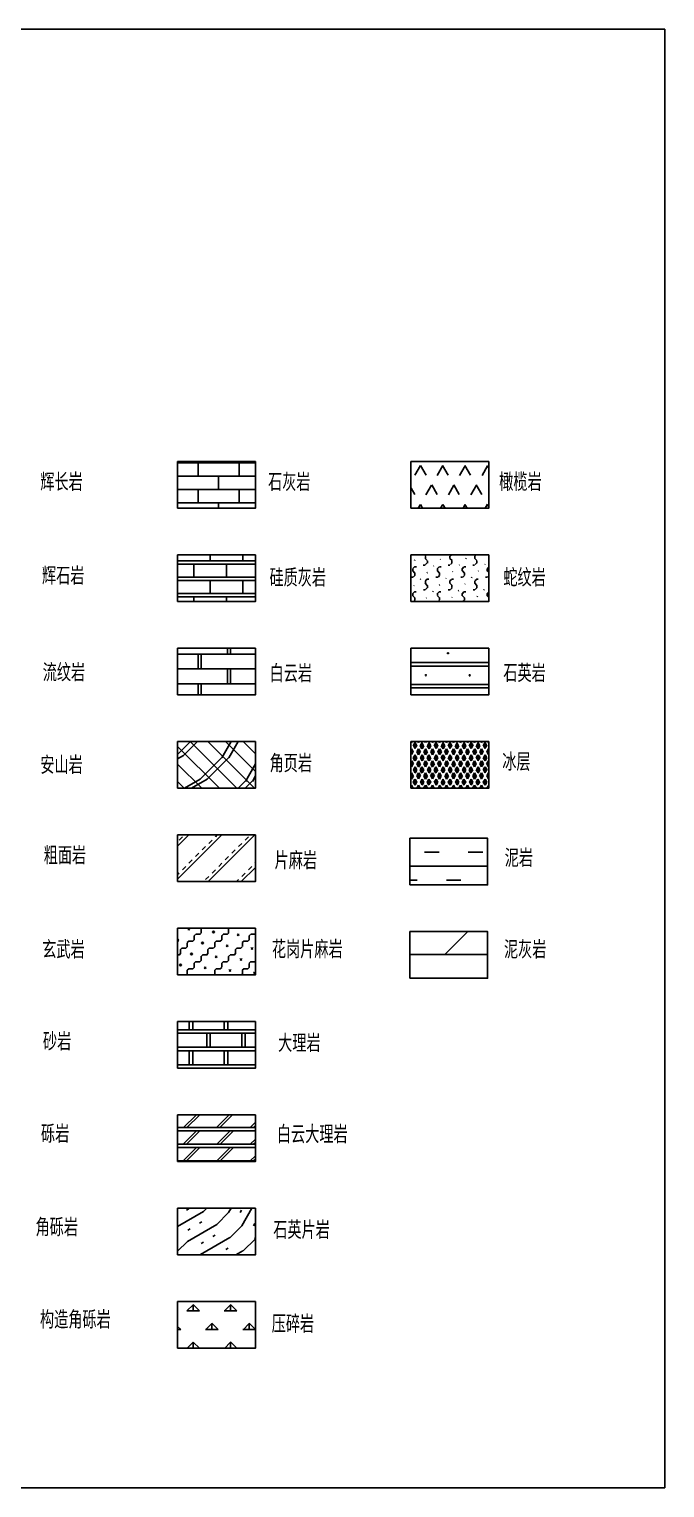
# Model space of a CAD drawing. Extents: x 0 to 0.401, y 0 to 0.375.
# Drawn here: x 0.2373 to 0.4007, y 0 to 0.375 of the extents above; entities that cross this region are included whole.
import ezdxf

# ---------------------------------------------------------------- set-up
doc = ezdxf.new("R2010")
doc.units = 0
doc.header["$MEASUREMENT"] = 0
doc.layers.get('0').update_dxf_attribs({"linetype": 'CONTINUOUS'})
doc.styles.add('LZ_FONTS_FS', font='hxm.ttf', dxfattribs={"width": 0.7})

msp = doc.modelspace()

# ---------------------------------------------------------------- hatches: boundary and pattern name
h = msp.add_hatch()
h.set_pattern_fill('GLSHY', color=256, scale=0.0005, style=0, pattern_type=2)
h.set_pattern_definition([(0, (-0.144551, 0.035875), (0, 0.00345), []), (90, (-0.144551, 0.035875), (-0.00525, 0.00345), [0.00345, -0.00345])])
h.paths.add_polyline_path([(0.29545, 0.26388), (0.27545, 0.26388), (0.27545, 0.25188), (0.29545, 0.25188)])
h = msp.add_hatch()
h.set_pattern_fill('GLGLY', color=256, scale=0.0005, style=0, pattern_type=2)
h.set_pattern_definition([(60, (-0.144551, 0.035875), (-0.00288, 0.004988306), [0.00288, -0.00288]), (120, (-0.141671, 0.035875), (-0.00576, -9e-11), [0.00288, -0.00288])])
h.paths.add_polyline_path([(0.35545, 0.26388), (0.33545, 0.26388), (0.33545, 0.25188), (0.35545, 0.25188)])
h = msp.add_hatch()
h.set_pattern_fill('GLGZHY', color=256, scale=0.0005, style=0, pattern_type=2)
h.set_pattern_definition([(0, (-0.144551, 0.035875), (0, 0.0042), []), (0, (-0.144551, 0.036715), (0, 0.0042), []), (90, (-0.144551, 0.036715), (-0.0042, 0.0042), [0.00336, -0.00504])])
h.paths.add_polyline_path([(0.29545, 0.23988), (0.27545, 0.23988), (0.27545, 0.22788), (0.29545, 0.22788)])
h = msp.add_hatch()
h.set_pattern_fill('GLSWY', color=256, scale=0.0005, style=0, pattern_type=2)
h.set_pattern_definition([(45, (-0.144551, 0.035875), (-0.00318198, 0.00318198), [0.0006, -0.0039]), (0, (-0.144127, 0.0362994), (0.00318198, 0.00318198), [0.00045, -0.00591396]), (270, (-0.1445512, 0.035875), (0.00318198, -0.00318198), [0.0006, -0.00576396]), (315, (-0.144551, 0.035275), (0.00318198, 0.00318198), [0.00075, -0.00375]), (270, (-0.1440208, 0.0347448), (0.00318198, -0.00318198), [0.0006, -0.00576396]), (225, (-0.144021, 0.034145), (0.00318198, -0.00318198), [0.0006, -0.0039]), (180, (-0.1445512, 0.0336145), (-0.00318198, -0.00318198), [0.00045, -0.00591396]), (45, (-0.139869, 0.035875), (-0.00318198, 0.00318198), [0.00015, -0.00225])])
h.paths.add_polyline_path([(0.35545, 0.23988), (0.33545, 0.23988), (0.33545, 0.22788), (0.35545, 0.22788)])
h = msp.add_hatch()
h.set_pattern_fill('GLBYY', color=256, scale=0.0005, style=0, pattern_type=2)
h.set_pattern_definition([(0, (-0.144551, 0.035875), (0, 0.003796875), []), (90, (-0.144551, 0.035875), (-0.00759375, 0.00379687), [0.00379687, -0.00379687]), (90, (-0.143792, 0.035875), (-0.00759375, 0.00379687), [0.00379687, -0.00379687])])
h.paths.add_polyline_path([(0.29545, 0.21588), (0.27545, 0.21588), (0.27545, 0.20388), (0.29545, 0.20388)])
h = msp.add_hatch()
h.set_pattern_fill('GLSYY', color=256, scale=0.0005, style=0, pattern_type=2)
h.set_pattern_definition([(0, (-0.144551, 0.060325), (0, 0.005625), []), (90, (-0.144551, 0.062575), (-0.005625, 0.005625), [0.000225, -0.011025]), (0, (-0.144551, 0.0628), (0.005625, 0.005625), [0.000225, -0.011025]), (90, (-0.144326, 0.062575), (-0.005625, 0.005625), [0.000225, -0.011025]), (0, (-0.144551, 0.062575), (0.005625, 0.005625), [0.000225, -0.011025]), (0, (-0.144551, 0.059425), (0, 0.005625), [])])
h.paths.add_polyline_path([(0.35545, 0.21588), (0.33545, 0.21588), (0.33545, 0.20388), (0.35545, 0.20388)])
h = msp.add_hatch()
h.set_pattern_fill('GLJYY', color=256, scale=0.0005, style=0, pattern_type=2)
h.set_pattern_definition([(59.995, (-0.144551, 0.035875), (-0.006075, 0.006075), [0.0156283, -0.3164223]), (45, (-0.136736, 0.049409), (-0.006075, 0.006075), [0.00781414, -0.0380064]), (45, (-0.117677, 0.06275), (-0.006075, 0.006075), [0.00781414, -0.0380064]), (30.005, (-0.1312104, 0.054934), (-0.006075, 0.006075), [0.0156283, -0.3164223]), (59.995, (-0.112151, 0.068275), (-0.006075, 0.006075), [0.0156283, -0.3164223]), (59.995, (-0.079751, 0.100675), (-0.006075, 0.006075), [0.0156283, -0.3164223]), (59.995, (-0.047351, 0.133075), (-0.006075, 0.006075), [0.0156283, -0.3164223]), (59.995, (-0.014951, 0.165475), (-0.006075, 0.006075), [0.0156283, -0.3164223]), (59.995, (0.017449, 0.197875), (-0.006075, 0.006075), [0.0156283, -0.3164223]), (59.995, (0.049849, 0.230275), (-0.006075, 0.006075), [0.0156283, -0.3164223]), (30.005, (-0.0988104, 0.087334), (-0.006075, 0.006075), [0.0156283, -0.3164223]), (30.005, (-0.0664104, 0.119734), (-0.006075, 0.006075), [0.0156283, -0.3164223]), (30.005, (-0.0340104, 0.152134), (-0.006075, 0.006075), [0.0156283, -0.3164223]), (30.005, (-0.0016104, 0.184534), (-0.006075, 0.006075), [0.0156283, -0.3164223]), (30.005, (0.0307896, 0.216934), (-0.006075, 0.006075), [0.0156283, -0.3164223]), (30.005, (0.0631896, 0.249334), (-0.006075, 0.006075), [0.0156283, -0.3164223]), (30.005, (0.0649896, 0.249334), (-0.006075, 0.006075), [0.0156283, -0.3164223]), (45, (-0.134936, 0.049409), (-0.006075, 0.006075), [0.00781414, -0.0380064]), (45, (-0.115877, 0.06275), (-0.006075, 0.006075), [0.00781414, -0.0380064]), (30.005, (-0.1294104, 0.054934), (-0.006075, 0.006075), [0.0156283, -0.3164223]), (59.995, (-0.110351, 0.068275), (-0.006075, 0.006075), [0.0156283, -0.3164223]), (59.995, (-0.077951, 0.100675), (-0.006075, 0.006075), [0.0156283, -0.3164223]), (59.995, (-0.045551, 0.133075), (-0.006075, 0.006075), [0.0156283, -0.3164223]), (59.995, (-0.013151, 0.165475), (-0.006075, 0.006075), [0.0156283, -0.3164223]), (59.995, (0.019249, 0.197875), (-0.006075, 0.006075), [0.0156283, -0.3164223]), (59.995, (0.051649, 0.230275), (-0.006075, 0.006075), [0.0156283, -0.3164223]), (30.005, (-0.0970104, 0.087334), (-0.006075, 0.006075), [0.0156283, -0.3164223]), (30.005, (-0.0646104, 0.119734), (-0.006075, 0.006075), [0.0156283, -0.3164223]), (30.005, (-0.0322104, 0.152134), (-0.006075, 0.006075), [0.0156283, -0.3164223]), (30.005, (0.0001896, 0.184534), (-0.006075, 0.006075), [0.0156283, -0.3164223]), (30.005, (0.0325896, 0.216934), (-0.006075, 0.006075), [0.0156283, -0.3164223]), (59.995, (-0.142751, 0.035875), (-0.006075, 0.006075), [0.0156283, -0.3164223]), (135, (-0.1445512, 0.035875), (-0.002262742, -0.002262742), [])])
h.paths.add_polyline_path([(0.29545, 0.19188), (0.27545, 0.19188), (0.27545, 0.17988), (0.29545, 0.17988)])
h = msp.add_hatch()
h.set_pattern_fill('GLBC', color=256, scale=0.0005, style=0, pattern_type=2)
h.set_pattern_definition([(0, (-0.1445512, 0.0598752), (0.0009, 0.0015588455), [0.0009, -0.0009]), (60, (-0.1445512, 0.0598752), (-0.0018, -1e-10), [0.0009, -0.0009]), (120, (-0.1436512, 0.0598752), (-0.0018, 1e-10), [0.0009, -0.0009]), (300, (-0.1445512, 0.0598752), (0.0009, 0.0015588456), [0.0009, -0.0009]), (240, (-0.1436512, 0.0598752), (0.0009, -0.0015588456), [0.0009, -0.0009]), (60, (-0.1444612, 0.0597193), (-0.0018, -1e-10), [0.0009, -0.0009]), (60, (-0.1443622, 0.0595634), (-0.0018, -1e-10), [0.0009, -0.0009]), (60, (-0.1442812, 0.0594075), (-0.0018, -1e-10), [0.0009, -0.0009]), (60, (-0.1441912, 0.0592516), (-0.0018, -1e-10), [0.0009, -0.0009])])
h.paths.add_polyline_path([(0.35545, 0.19188), (0.33545, 0.19188), (0.33545, 0.17988), (0.35545, 0.17988)])
h = msp.add_hatch()
h.set_pattern_fill('GLPMY', color=256, scale=0.0005, style=0, pattern_type=2)
h.set_pattern_definition([(45, (-0.142151, 0.035875), (-0.00424264, 0.00424264), []), (45, (-0.143351, 0.035875), (-0.00424264, 0.00424264), [0.0012, -0.0012, 0.0012, -0.0012, 0.0012, -0.0012])])
h.paths.add_polyline_path([(0.29545, 0.16788), (0.27545, 0.16788), (0.27545, 0.15588), (0.29545, 0.15588)])
h = msp.add_hatch()
h.set_pattern_fill('GLNY', color=256, scale=0.001, style=0, pattern_type=2)
h.set_pattern_definition([(0, (0.2151744, 0.1310065), (0, 0.0072), []), (0, (0.2151744, 0.1346065), (0.005625, 0.0072), [0.00375, -0.0075])])
h.paths.add_polyline_path([(0.35517, 0.15501), (0.35517, 0.16701), (0.33517, 0.16701), (0.33517, 0.15501)])
h = msp.add_hatch()
h.set_pattern_fill('GLHGPMY', color=256, scale=0.0005, style=0, pattern_type=2)
h.set_pattern_definition([(45, (-0.144551, 0.035875), (-0.003535534, 0.003535534), [0.0005, -0.002]), (0, (-0.1441976, 0.0362287), (0.001767767, 0.001767767), [0.00106066, -0.006010407]), (45, (-0.143137, 0.0362287), (-0.003535534, 0.003535534), [0.0005, -0.002]), (90, (-0.1427834, 0.0365823), (-0.001767767, -0.001767767), [0.00106066, -0.006010407]), (45, (-0.140551, 0.035875), (-0.003535534, 0.003535534), [0.00075, -0.00325]), (135, (-0.140051, 0.035875), (-0.002828427, -0.002828427), [0.00075, -0.00425])])
h.paths.add_polyline_path([(0.29545, 0.14388), (0.27545, 0.14388), (0.27545, 0.13188), (0.29545, 0.13188)])
h = msp.add_hatch()
h.set_pattern_fill('GLNHY1', color=256, scale=0.001, style=0, pattern_type=2)
h.set_pattern_definition([(0, (0.2151744, 0.1310065), (0, 0.0061479), []), (45, (0.215174, 0.1310065), (2e-18, 0.0122958), [0.0086944, -0.0173889])])
h.paths.add_polyline_path([(0.35517, 0.13101), (0.35517, 0.14301), (0.33517, 0.14301), (0.33517, 0.13101)])
h = msp.add_hatch()
h.set_pattern_fill('GLDLY', color=256, scale=0.0005, style=0, pattern_type=2)
h.set_pattern_definition([(0, (-0.144551, 0.035875), (0, 0.0045), []), (0, (-0.144551, 0.036775), (0, 0.0045), []), (90, (-0.144551, 0.036775), (-0.0045, 0.0045), [0.0036, -0.0054]), (90, (-0.143651, 0.036775), (-0.0045, 0.0045), [0.0036, -0.0054])])
h.paths.add_polyline_path([(0.29545, 0.11988), (0.27545, 0.11988), (0.27545, 0.10788), (0.29545, 0.10788)])
h = msp.add_hatch()
h.set_pattern_fill('GLBYDLY', color=256, scale=0.0005, style=0, pattern_type=2)
h.set_pattern_definition([(0, (-0.144551, 0.035875), (0, 0.0043008), []), (0, (-0.144551, 0.0367353), (0, 0.0043008), []), (45, (-0.144551, 0.0367353), (-0.0086016, 0), [0.0048658, -0.0072987]), (45, (-0.143691, 0.0367353), (-0.0086016, 0), [0.0048658, -0.0072987]), (45, (-0.1359496, 0.041036), (-0.0086016, 0), [0.0048658, -0.0072987]), (45, (-0.1350894, 0.041036), (-0.0086016, 0), [0.0048658, -0.0072987])])
h.paths.add_polyline_path([(0.29545, 0.09588), (0.27545, 0.09588), (0.27545, 0.08388), (0.29545, 0.08388)])
h = msp.add_hatch()
h.set_pattern_fill('GLSYPY', color=256, scale=0.0005, style=0, pattern_type=2)
h.set_pattern_definition([(59.9951, (-0.144551, 0.035875), (-0.003375, 0.003375004), [0.0086824, -0.1757902]), (45, (-0.1402093, 0.043394), (-0.003375, 0.003375), [0.0043412, -0.02111465]), (45, (-0.129621, 0.0508055), (-0.003375, 0.003375), [0.0043412, -0.02111465]), (30.0049, (-0.1371396, 0.0464636), (-0.003375, 0.003375), [0.0086824, -0.1757902]), (59.9951, (-0.126551, 0.053875), (-0.003375, 0.003375004), [0.0086824, -0.1757902]), (59.9951, (-0.108551, 0.071875), (-0.003375, 0.003375004), [0.0086824, -0.1757902]), (59.9951, (-0.090551, 0.089875), (-0.003375, 0.003375004), [0.0086824, -0.1757902]), (59.9951, (-0.072551, 0.107875), (-0.003375, 0.003375004), [0.0086824, -0.1757902]), (59.9951, (-0.054551, 0.125875), (-0.003375, 0.003375004), [0.0086824, -0.1757902]), (59.9951, (-0.036551, 0.143875), (-0.003375, 0.003375004), [0.0086824, -0.1757902]), (30.0049, (-0.1191396, 0.0644636), (-0.003375, 0.003375), [0.0086824, -0.1757902]), (30.0049, (-0.1011396, 0.0824636), (-0.003375, 0.003375), [0.0086824, -0.1757902]), (30.0049, (-0.0831396, 0.1004636), (-0.003375, 0.003375), [0.0086824, -0.1757902]), (30.0049, (-0.0651396, 0.1184636), (-0.003375, 0.003375), [0.0086824, -0.1757902]), (30.0049, (-0.0471396, 0.1364636), (-0.003375, 0.003375), [0.0086824, -0.1757902]), (30.0049, (-0.0291396, 0.1544636), (-0.003375, 0.003375), [0.0086824, -0.1757902]), (59.9951, (-0.139751, 0.038875), (-0.003375, 0.003375004), [0.0006824, -0.1837902]), (30.0049, (-0.1336396, 0.0459636), (-0.003375, 0.003375), [0.0006824, -0.1837902]), (59.9951, (-0.123551, 0.053875), (-0.003375, 0.003375004), [0.0006824, -0.1837902]), (30.0049, (-0.0256396, 0.1539636), (-0.003375, 0.003375), [0.0006824, -0.1837902]), (59.9951, (-0.033551, 0.143875), (-0.003375, 0.003375004), [0.0006824, -0.1837902]), (30.0049, (-0.0436396, 0.1359636), (-0.003375, 0.003375), [0.0006824, -0.1837902]), (59.9951, (-0.105551, 0.071875), (-0.003375, 0.003375004), [0.0006824, -0.1837902]), (59.9951, (-0.087551, 0.089875), (-0.003375, 0.003375004), [0.0006824, -0.1837902]), (59.9951, (-0.069551, 0.107875), (-0.003375, 0.003375004), [0.0006824, -0.1837902]), (59.9951, (-0.051551, 0.125875), (-0.003375, 0.003375004), [0.0006824, -0.1837902]), (30.0049, (-0.1160396, 0.0639636), (-0.003375, 0.003375), [0.0006824, -0.1837902]), (30.0049, (-0.0980396, 0.0819636), (-0.003375, 0.003375), [0.0006824, -0.1837902]), (30.0049, (-0.0620396, 0.1179636), (-0.003375, 0.003375), [0.0006824, -0.1837902]), (30.0049, (-0.0796396, 0.1004636), (-0.003375, 0.003375), [0.0006824, -0.1837902]), (30.0049, (-0.0766396, 0.1017636), (-0.003375, 0.003375), [0.0006824, -0.1837902]), (30.0049, (-0.0590396, 0.1197636), (-0.003375, 0.003375), [0.0006824, -0.1837902]), (30.0049, (-0.0950396, 0.0837636), (-0.003375, 0.003375), [0.0006824, -0.1837902]), (30.0049, (-0.1130396, 0.0657636), (-0.003375, 0.003375), [0.0006824, -0.1837902]), (30.0049, (-0.0406396, 0.1377636), (-0.003375, 0.003375), [0.0006824, -0.1837902]), (59.9951, (-0.032751, 0.146875), (-0.003375, 0.003375004), [0.0006824, -0.1837902]), (59.9951, (-0.103751, 0.074875), (-0.003375, 0.003375004), [0.0006824, -0.1837902]), (59.9951, (-0.085751, 0.092875), (-0.003375, 0.003375004), [0.0006824, -0.1837902]), (59.9951, (-0.067751, 0.110875), (-0.003375, 0.003375004), [0.0006824, -0.1837902]), (59.9951, (-0.049751, 0.128875), (-0.003375, 0.003375004), [0.0006824, -0.1837902]), (30.005, (-0.0226396, 0.1557636), (-0.003375, 0.003375), [0.0006824, -0.1837902]), (59.9951, (-0.121751, 0.056875), (-0.003375, 0.003375004), [0.0006824, -0.1837902]), (30.0049, (-0.1306396, 0.0477636), (-0.003375, 0.003375), [0.0006824, -0.1837902]), (59.9951, (-0.137951, 0.041875), (-0.003375, 0.003375004), [0.0006824, -0.1837902])])
h.paths.add_polyline_path([(0.29545, 0.07188), (0.27545, 0.07188), (0.27545, 0.05988), (0.29545, 0.05988)])
h = msp.add_hatch()
h.set_pattern_fill('GLYSY', color=256, scale=0.0005, style=0, pattern_type=2)
h.set_pattern_definition([(0, (-0.144551, 0.035875), (0.0048, 0.0048), [0.0032, -0.0064]), (90, (-0.142951, 0.035875), (-0.0048, 0.0048), [0.0016, -0.008]), (45, (-0.144551, 0.035875), (-0.0048, 0.0048), [0.00226274, -0.00452548]), (135, (-0.141351, 0.035875), (-0.0048, -0.0048), [0.00226274, -0.00452548])])
h.paths.add_polyline_path([(0.29545, 0.04788), (0.27545, 0.04788), (0.27545, 0.03588), (0.29545, 0.03588)])

# ---------------------------------------------------------------- linework, layer by layer
for points in [[(0, 0.37504), (0.40072, 0.37504), (0.40072, 0), (0, 0)], [(0.27545, 0.25188), (0.29545, 0.25188), (0.29545, 0.26388), (0.27545, 0.26388)], [(0.33545, 0.25188), (0.35545, 0.25188), (0.35545, 0.26388), (0.33545, 0.26388)], [(0.27545, 0.22788), (0.29545, 0.22788), (0.29545, 0.23988), (0.27545, 0.23988)], [(0.33545, 0.22788), (0.35545, 0.22788), (0.35545, 0.23988), (0.33545, 0.23988)], [(0.27545, 0.20388), (0.29545, 0.20388), (0.29545, 0.21588), (0.27545, 0.21588)], [(0.33545, 0.20388), (0.35545, 0.20388), (0.35545, 0.21588), (0.33545, 0.21588)], [(0.27545, 0.17988), (0.29545, 0.17988), (0.29545, 0.19188), (0.27545, 0.19188)], [(0.33545, 0.17988), (0.35545, 0.17988), (0.35545, 0.19188), (0.33545, 0.19188)], [(0.27545, 0.15588), (0.29545, 0.15588), (0.29545, 0.16788), (0.27545, 0.16788)], [(0.33517, 0.15501), (0.35517, 0.15501), (0.35517, 0.16701), (0.33517, 0.16701)], [(0.27545, 0.13188), (0.29545, 0.13188), (0.29545, 0.14388), (0.27545, 0.14388)], [(0.33517, 0.13101), (0.35517, 0.13101), (0.35517, 0.14301), (0.33517, 0.14301)], [(0.27545, 0.10788), (0.29545, 0.10788), (0.29545, 0.11988), (0.27545, 0.11988)], [(0.27545, 0.08388), (0.29545, 0.08388), (0.29545, 0.09588), (0.27545, 0.09588)], [(0.27545, 0.05988), (0.29545, 0.05988), (0.29545, 0.07188), (0.27545, 0.07188)], [(0.27545, 0.03588), (0.29545, 0.03588), (0.29545, 0.04788), (0.27545, 0.04788)]]:
    msp.add_lwpolyline(points, close=True)

# ---------------------------------------------------------------- texts
at = {"char_height": 0.004, "attachment_point": 1, "style": 'LZ_FONTS_FS'}
for s, insert, width in [('\\fTxt|b0|i0|c134|p2;辉长岩', (0.24014, 0.26075), 0.0268), ('\\fTxt|b0|i0|c134|p2;石灰岩', (0.2987, 0.26072), 0.0271), ('\\fTxt|b0|i0|c134|p2;橄榄岩', (0.35813, 0.26077), 0.0315), ('\\fTxt|b0|i0|c134|p2;辉石岩', (0.24057, 0.23663), 0.0268), ('\\fTxt|b0|i0|c134|p2;硅质灰岩', (0.29907, 0.23614), 0.0258), ('\\fTxt|b0|i0|c134|p2;蛇纹岩', (0.3592, 0.23618), 0.0275), ('\\fTxt|b0|i0|c134|p2;流纹岩', (0.24077, 0.21177), 0.021), ('\\fTxt|b0|i0|c134|p2;白云岩', (0.29909, 0.21153), 0.0284), ('\\fTxt|b0|i0|c134|p2;石英岩', (0.3592, 0.21161), 0.0235), ('\\fTxt|b0|i0|c134|p2;安山岩', (0.24014, 0.18797), 0.0219), ('\\fTxt|b0|i0|c134|p2;角页岩', (0.29909, 0.1884), 0.0293), ('\\fTxt|b0|i0|c134|p2;冰层', (0.35892, 0.18879), 0.0275), ('\\fTxt|b0|i0|c134|p2;粗面岩', (0.24102, 0.16473), 0.025), ('\\fTxt|b0|i0|c134|p2;片麻岩', (0.30039, 0.16343), 0.0284), ('\\fTxt|b0|i0|c134|p2;泥岩', (0.35955, 0.16407), 0.0247), ('\\fTxt|b0|i0|c134|p2;玄武岩', (0.24064, 0.14052), 0.0219), ('\\fTxt|b0|i0|c134|p2;花岗片麻岩', (0.2997, 0.14058), 0.0315388), ('\\fTxt|b0|i0|c134|p2;泥灰岩', (0.35936, 0.14054), 0.0215), ('\\fTxt|b0|i0|c134|p2;砂岩', (0.24083, 0.11689), 0.025), ('\\fTxt|b0|i0|c134|p2;大理岩', (0.30129, 0.11648), 0.0302), ('\\fTxt|b0|i0|c134|p2;砾岩', (0.24032, 0.09314), 0.0197), ('\\fTxt|b0|i0|c134|p2;白云大理岩', (0.30097, 0.09302), 0.0315), ('\\fTxt|b0|i0|c134|p2;角砾岩', (0.23892, 0.06913), 0.0201), ('\\fTxt|b0|i0|c134|p2;石英片岩', (0.30004, 0.06843), 0.0342), ('\\fTxt|b0|i0|c134|p2;构造角砾岩', (0.24006, 0.04537), 0.0344), ('\\fTxt|b0|i0|c134|p2;压碎岩', (0.29964, 0.04427), 0.0386)]:
    msp.add_mtext(s, dxfattribs=dict(at, insert=insert, width=width))

doc.saveas('drawing.dxf')
